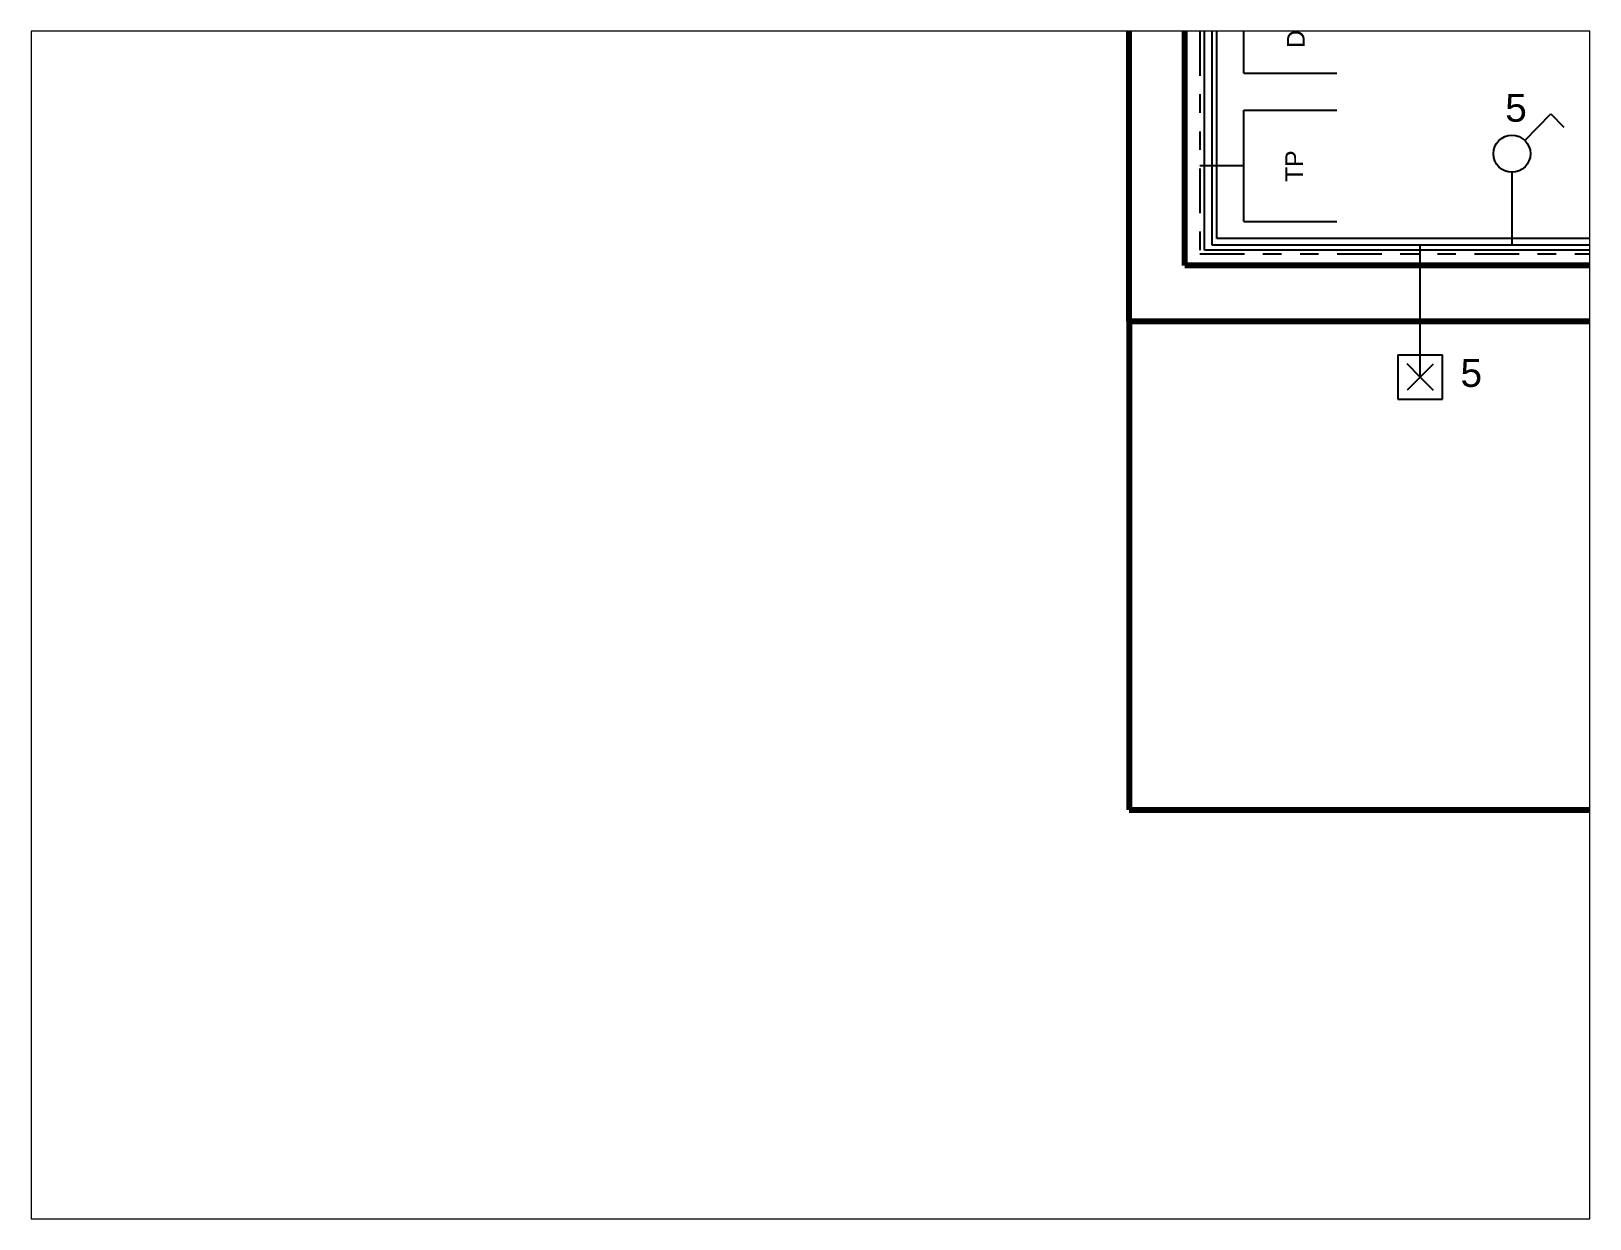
# Paper-space layout 'Layout1' of a CAD drawing. Header units: metres. Extents: x 0.63 to 9.03, y 0.8 to 7.2.
# The model-space entities are those that its viewports show. They can reach past a viewport. Long polylines and large blocks are cut down to what shows.
import ezdxf

# ---------------------------------------------------------------- set-up
doc = ezdxf.new("R2010")
doc.units = ezdxf.units.M
doc.header["$LTSCALE"] = 0.05
doc.linetypes.add('ACAD_ISO05W100', pattern=[33, 24, -3, 0, -3, 0, -3])
for name, color, linetype in [('Layer2', 40, 'ACAD_ISO05W100'), ('Layer3', 1, 'Continuous'), ('Layer4', 2, 'Continuous'), ('Layer7', 4, 'Continuous'), ('TP', 40, 'Continuous')]:
    doc.layers.add(name, color=color, linetype=linetype)
doc.layers.add('View Port', color=7, linetype='Continuous', plot=False)
doc.layers.add('walls', color=7, linetype='Continuous', lineweight=80)
doc.styles.add('Seminario', font='arial.ttf')

msp = doc.modelspace()

# ---------------------------------------------------------------- linework, layer by layer
at = {"color": 7}
for p, q in [((8.3358, 7.4736), (8.3358, 8.0736)), ((8.3358, 7.4736), (8.8358, 7.4736)), ((9.8494, 7.1115), (9.9896, 7.2542)), ((9.9896, 7.2542), (10.0599, 7.183)), ((9.2858, 5.8362), (9.2858, 6.0362)), ((9.1658, 5.9562), (9.1658, 5.7162)), ((9.1658, 5.9562), (9.4058, 5.9562)), ((9.2858, 5.8362), (9.2152, 5.907)), ((9.2858, 5.8362), (9.3566, 5.9068)), ((9.4058, 5.7162), (9.4058, 5.9562)), ((9.2858, 5.8362), (9.215, 5.7655)), ((9.2858, 5.8362), (9.3565, 5.7654)), ((9.1658, 5.7162), (9.4058, 5.7162))]:
    msp.add_line(p, q, dxfattribs=at)
msp.add_circle((9.78, 7.0396), 0.1, dxfattribs=at)
at = {"layer": 'Layer2', "color": 40, "ltscale": 0.2}
for p, q in [((8.0983, 9.5572), (8.0983, 6.5002)), ((8.0983, 6.5002), (15.6055, 6.5002))]:
    msp.add_line(p, q, dxfattribs=at)
at = {"layer": 'Layer2', "color": 40}
msp.add_line((8.3358, 6.9736), (8.0983, 6.9736), dxfattribs=at)
at = {"layer": 'Layer3', "color": 1}
for p, q in [((8.1644, 6.547), (8.1644, 9.6021)), ((9.78, 6.9396), (9.78, 6.547)), ((15.5248, 6.547), (8.1644, 6.547)), ((9.2858, 6.0362), (9.2858, 6.547))]:
    msp.add_line(p, q, dxfattribs=at)
at = {"layer": 'Layer4', "color": 2}
for p, q in [((8.1905, 6.5823), (8.1905, 8.687)), ((12.4954, 6.5823), (8.1905, 6.5823))]:
    msp.add_line(p, q, dxfattribs=at)
at = {"layer": 'Layer7', "color": 4}
for p, q in [((8.123, 6.5199), (8.123, 10.9834)), ((15.5606, 6.5199), (8.123, 6.5199))]:
    msp.add_line(p, q, dxfattribs=at)
at = {"layer": 'TP', "color": 40}
for p, q in [((8.3358, 6.6736), (8.3358, 7.2736)), ((8.3358, 7.2736), (8.8358, 7.2736)), ((8.3358, 6.6736), (8.8358, 6.6736))]:
    msp.add_line(p, q, dxfattribs=at)
at = {"layer": 'walls'}
for p, q in [((7.7173, 6.1376), (7.7173, 9.273)), ((8.0173, 6.4376), (8.0173, 9.273)), ((15.7051, 6.4376), (8.0173, 6.4376)), ((7.7173, 6.1376), (16.0051, 6.1376)), ((7.7173, 6.1376), (7.7173, 5.1376)), ((7.7173, 5.1376), (7.7173, 3.5038)), ((7.7173, 3.5038), (16.0032, 3.5038))]:
    msp.add_line(p, q, dxfattribs=at)

# ---------------------------------------------------------------- texts
at = {"color": 7, "style": 'Seminario'}
msp.add_text('DATA', height=0.0955, rotation=90, dxfattribs=at).set_placement((8.6632, 7.6098))
for p in [(9.7439, 7.2121), (9.5028, 5.7831)]:
    msp.add_text('5', height=0.15, dxfattribs=at).set_placement(p)
at = {"color": 40, "style": 'Seminario'}
msp.add_text('TP', height=0.0955, rotation=90, dxfattribs=at).set_placement((8.6541, 6.8872))

psp = doc.layouts.get("Layout1")

# ---------------------------------------------------------------- viewports
at = {"layer": 'View Port'}
psp.add_viewport(center=(4.8289, 4), size=(8.4, 6.4), view_center_point=(6, 4.5), view_height=6.4, dxfattribs=at)

doc.saveas('drawing.dxf')
